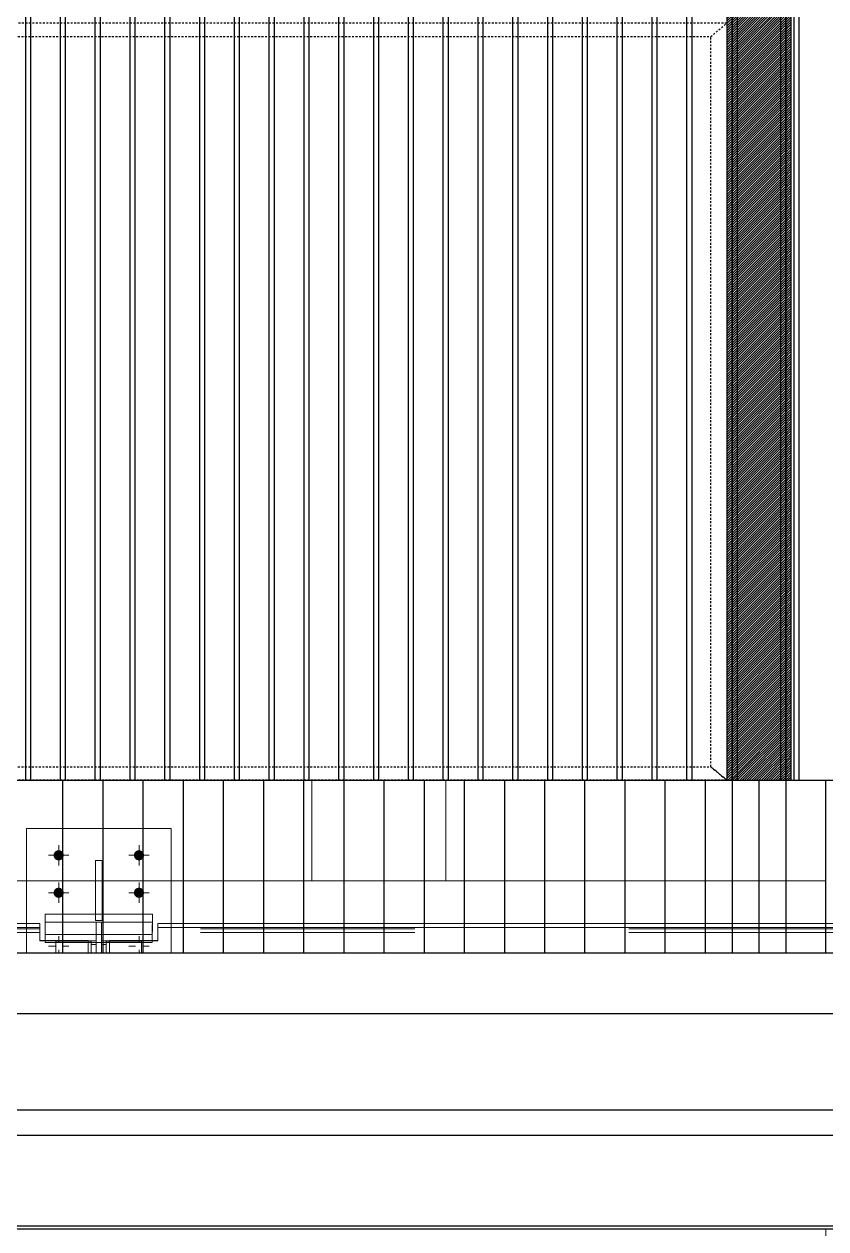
# Model space of a CAD drawing. Header units: millimetres. Extents: x 652937 to 1670132, y 1473552 to 2851037.
# Drawn here: x 826088 to 827586, y 1517620 to 1519870 of the extents above; entities that cross this region are included whole.
import ezdxf
from ezdxf.xclip import XClip

# ---------------------------------------------------------------- set-up
doc = ezdxf.new("R2010")
doc.units = ezdxf.units.MM
doc.header["$XCLIPFRAME"] = 0
for name, pattern in [('TA_GL_005.00000', [13.75, 5, -1.25, 1.25, -1.25, 5]), ('TA_HL_001.00000', [6.5, 3.55, -2.95]), ('XKITLINE00', [0]), ('XKITLINE02', [4, 2, -2])]:
    doc.linetypes.add(name, pattern=pattern)
doc.layers.add('000 - 0_HIDE_OBJ_FRAMING_DEF_SUB', color=1, linetype='Continuous', plot=False)
for name, color, linetype in [('000 - 0_SYM_DWG_GRIDLINE_MAIN_COLOR_251', 251, 'Continuous'), ('010 - ASPG_EXTR_MAIN_COLOR_2', 2, 'Continuous'), ('010 - ASPG_EXTR_WIPEOUT_', 250, 'Continuous'), ('010 - ASPG_FRAMING_MAIN_COLOR_1', 3, 'Continuous'), ('010 - ASPG_FRAMING_SUB_COLOR_2', 1, 'Continuous'), ('010 - ASPG_FRAMING_SUB_COLOR_3', 251, 'Continuous')]:
    doc.layers.add(name, color=color, linetype=linetype)
doc.layers.add('000_AREA_ASPG_AREA_HATCH_', color=7, linetype='Continuous', true_color=0xff8700, plot=False)
doc.layers.add('000_AREA_ASPG_AREA_MAIN_COLOR_1', color=7, linetype='Continuous', true_color=0xff8700, plot=False)
for name, color, linetype, lineweight in [('A-230-M_FLOOR', 2, 'Continuous', 25), ('A-CANOPY', 1, 'Continuous', 25), ('Bolt', 7, 'Continuous', 0), ('Part', 2, 'Continuous', 0)]:
    doc.layers.add(name, color=color, linetype=linetype, lineweight=lineweight)
doc.styles.add('TA', font='', dxfattribs={"height": 4.5})
doc.styles.get('TA').set_extended_font_data('Cordia New')

# ---------------------------------------------------------------- blocks, each defined once
blk = doc.blocks.new('*U6164')
at = {"layer": '000 - 0_SYM_DWG_GRIDLINE_MAIN_COLOR_251', "linetype": 'ByBlock', "ltscale": 5}
blk.add_line((200, 0), (-30071, 0), dxfattribs=at)
at = {"style": 'TA', "flags": 1}
blk.add_attdef('LOCATION', (6, -6), '', height=4.5, rotation=270, dxfattribs=at)
blk = doc.blocks.new('W-1-PP18-ST_ENT3_REV02_20260413-044638_PP18_ENT3_ELE2-DIMS-2')
at = {"color": 6, "linetype": 'TA_GL_005.00000', "rotation": 180}
for p in [(-7244, 107800), (-7244, 107400)]:
    blk.add_blockref('*U6164', p, dxfattribs=at)
blk = doc.blocks.new('GM_Louver Grill Vertical Z1 - Z Profile-V141-ENT 3 ELE-4 Sheet')
at = {"layer": '000 - 0_HIDE_OBJ_FRAMING_DEF_SUB'}
blk.add_line((187463.5, 105550), (187463.5, 114870), dxfattribs=at)
blk = doc.blocks.new('E4')
at = {"layer": '000 - 0_HIDE_OBJ_FRAMING_DEF_SUB'}
for points in [[(-1560166.2, 114870), (-1558666.2, 114870), (-1558666.2, 105550), (-1560166.2, 105550)], [(-1557166.2, 114870), (-1558666.2, 114870), (-1558666.2, 105550), (-1557166.2, 105550)], [(-1560116.2, 114820), (-1558716.2, 114820), (-1558716.2, 105600), (-1560116.2, 105600)], [(-1557216.2, 114820), (-1558616.2, 114820), (-1558616.2, 105600), (-1557216.2, 105600)]]:
    blk.add_lwpolyline(points, close=True, dxfattribs=at)
at = {"layer": '000 - 0_HIDE_OBJ_FRAMING_DEF_SUB', "color": 8}
for p in [(-1747429.7, 0), (-1747354.7, 0), (-1747279.7, 0), (-1747204.7, 0), (-1747129.7, 0), (-1747054.7, 0), (-1746979.7, 0), (-1746904.7, 0), (-1746829.7, 0), (-1746754.7, 0), (-1746679.7, 0), (-1746604.7, 0), (-1746529.7, 0), (-1746454.7, 0), (-1746379.7, 0), (-1746304.7, 0), (-1746229.7, 0), (-1746004.7, 0)]:
    blk.add_blockref('GM_Louver Grill Vertical Z1 - Z Profile-V141-ENT 3 ELE-4 Sheet', p, dxfattribs=at)
blk = doc.blocks.new('W-1-PP18-ST_ENT3_REV02_20260413-214324_PP18_ENT3_SE_ELE4-1')
at = {"layer": 'A-230-M_FLOOR', "color": 4, "lineweight": 9}
blk.add_lwpolyline([(4915, 103500), (4915, 114420), (5165, 114420), (5165, 103500)], dxfattribs=at)
at = {"layer": 'A-230-M_FLOOR', "lineweight": 9}
for points in [[(4915, 107800), (2165, 107800)], [(4915, 106200), (2165, 106200), (2165, 107400), (4915, 107400)]]:
    blk.add_lwpolyline(points, dxfattribs=at)
blk.add_blockref('E4', (1563456.2, 0))
blk = doc.blocks.new('*A40054529')
at = {"layer": 'Part', "linetype": 'XKITLINE02', "lineweight": 0}
for p, q in [((34.12203, -86.420099), (34.12203, -99.520099)), ((34.122114, -86.420099), (34.122114, -99.520099)), ((34.122122, -86.420099), (34.122122, -99.520099)), ((34.35703, -86.420099), (34.35703, -99.520099)), ((34.357114, -86.420099), (34.357114, -99.520099)), ((34.38703, -86.420099), (34.38703, -99.520099)), ((34.387114, -86.420099), (34.387114, -99.520099)), ((34.62203, -99.520099), (34.62203, -86.420099)), ((34.622122, -86.420099), (34.622122, -99.520099)), ((34.122022, -97.720099), (34.122022, -99.520099)), ((34.622022, -97.720099), (34.622022, -99.520099)), ((34.622114, -97.720099), (34.622114, -99.520099)), ((34.622122, -99.520099), (34.122022, -99.520099))]:
    blk.add_line(p, q, dxfattribs=at)
at = {"layer": 'Part', "linetype": 'XKITLINE00', "lineweight": 0}
for p, q in [((34.122022, -94.325099), (34.122022, -97.720099)), ((34.622022, -94.295099), (34.622022, -97.720099)), ((34.622114, -94.295099), (34.622114, -97.720099))]:
    blk.add_line(p, q, dxfattribs=at)
blk = doc.blocks.new('*A41344658')
at = {"layer": 'Part', "linetype": 'XKITLINE02', "lineweight": 0}
for p, q in [((32.572192, -99.720099), (32.572192, -101.220099)), ((52.552733, -99.720099), (32.572192, -99.720099)), ((32.572192, -101.220099), (52.552733, -101.220099))]:
    blk.add_line(p, q, dxfattribs=at)
blk = doc.blocks.new('*A41354659')
at = {"layer": 'Part', "linetype": 'XKITLINE02', "lineweight": 0}
for p, q in [((31.322733, -99.720099), (16.322193, -99.720099)), ((31.322192, -101.220099), (31.322192, -99.720099)), ((16.322193, -101.220099), (31.322733, -101.220099))]:
    blk.add_line(p, q, dxfattribs=at)
blk = doc.blocks.new('*A41444668')
at = {"layer": 'Part', "linetype": 'XKITLINE02', "lineweight": 0}
for p, q in [((32.572733, -99.720099), (31.322192, -99.720099)), ((31.322192, -99.720099), (31.322192, -105.720099)), ((32.572192, -105.720099), (32.572192, -99.720099)), ((31.322192, -105.720099), (32.572733, -105.720099))]:
    blk.add_line(p, q, dxfattribs=at)
blk = doc.blocks.new('*A41574681')
at = {"layer": 'Part', "linetype": 'XKITLINE00', "lineweight": 0}
for p, q in [((37.371892, -99.720099), (-7.628107, -99.720099)), ((-7.628107, -108.470099), (37.371892, -108.470099))]:
    blk.add_line(p, q, dxfattribs=at)
blk = doc.blocks.new('*A41584682')
at = {"layer": 'Part', "linetype": 'XKITLINE00', "lineweight": 0}
for p, q in [((-7.628107, -97.720099), (36.121892, -97.720099)), ((-7.628107, -99.720099), (36.121892, -99.720099))]:
    blk.add_line(p, q, dxfattribs=at)
blk = doc.blocks.new('*A42294753')
at = {"layer": 'Part', "linetype": 'XKITLINE00', "lineweight": 0}
for p, q in [((29.881683, -106.119092), (29.881608, -106.155229)), ((36.281608, -106.155229), (29.881608, -106.155229)), ((29.881608, -106.155229), (29.88161, -106.279648)), ((36.281682, -106.119092), (29.881683, -106.119092)), ((36.281608, -106.155229), (36.281682, -106.119092)), ((36.28161, -106.279648), (36.281608, -106.155229)), ((36.281683, -106.155229), (36.281683, -106.168859)), ((29.831471, -106.276757), (29.881616, -106.276757)), ((29.831471, -106.279648), (29.88161, -106.279648)), ((36.28161, -106.279648), (36.331472, -106.279648)), ((36.281616, -106.276757), (36.331472, -106.276757)), ((29.431622, -106.881257), (29.431622, -106.901739)), ((29.431622, -106.901739), (36.73164, -106.901739)), ((36.73164, -106.881257), (36.73164, -106.901739))]:
    blk.add_line(p, q, dxfattribs=at)
at = {"layer": 'Part', "linetype": 'XKITLINE02', "lineweight": 0}
for p, q in [((29.881615, -106.202106), (29.881684, -106.168859)), ((29.881684, -106.168859), (29.881683, -106.119092)), ((36.281683, -106.168859), (29.881684, -106.168859)), ((36.281683, -106.168859), (36.281615, -106.202106)), ((36.281682, -106.119092), (36.281683, -106.155229)), ((29.43161, -106.279648), (29.431616, -106.276757)), ((29.43161, -106.279648), (29.431622, -106.881257)), ((29.43161, -106.279648), (29.831471, -106.279648)), ((29.431627, -106.849081), (29.431616, -106.276757)), ((29.431616, -106.276757), (29.831471, -106.276757)), ((29.88161, -106.279648), (29.881616, -106.276757)), ((36.281615, -106.202106), (29.881615, -106.202106)), ((29.881616, -106.276757), (29.881615, -106.202106)), ((36.28161, -106.279648), (36.281616, -106.276757)), ((36.281615, -106.202106), (36.281616, -106.276757)), ((36.331472, -106.276757), (36.731634, -106.276757)), ((36.331472, -106.279648), (36.731628, -106.279648)), ((36.731634, -106.276757), (36.731628, -106.279648)), ((36.731628, -106.279648), (36.73164, -106.881257)), ((36.731645, -106.849081), (36.731634, -106.276757)), ((29.431697, -106.865601), (29.431622, -106.901739)), ((29.431627, -106.849081), (29.431696, -106.815834)), ((29.431627, -106.849081), (36.731645, -106.849081)), ((29.431696, -106.815834), (29.431697, -106.865601)), ((29.431696, -106.815834), (36.731714, -106.815834)), ((29.431697, -106.865601), (36.731715, -106.865601)), ((36.73164, -106.901739), (36.731715, -106.865601)), ((36.731714, -106.815834), (36.731645, -106.849081)), ((36.731715, -106.865601), (36.731714, -106.815834))]:
    blk.add_line(p, q, dxfattribs=at)
blk = doc.blocks.new('*A42304754')
at = {"layer": 'Part', "linetype": 'XKITLINE00', "lineweight": 0}
for p, q in [((28.831471, -107.570088), (28.831471, -107.520088)), ((29.831864, -107.520088), (28.831471, -107.520088)), ((29.831864, -107.520088), (29.831471, -107.520088)), ((29.831471, -107.520088), (29.831471, -107.570088)), ((29.831864, -107.570088), (29.831864, -107.520088)), ((29.831864, -107.570088), (28.831471, -107.570088)), ((29.831471, -107.570088), (29.831864, -107.570088))]:
    blk.add_line(p, q, dxfattribs=at)
at = {"layer": 'Part', "linetype": 'XKITLINE02', "lineweight": 0}
for q in [(28.831864, -107.520088), (28.831471, -107.570088)]:
    blk.add_line((28.831864, -107.570088), q, dxfattribs=at)
blk = doc.blocks.new('*A42314755')
at = {"layer": 'Part', "linetype": 'XKITLINE02', "lineweight": 0}
for p, q in [((29.306864, -106.106494), (29.306471, -106.296688)), ((29.306864, -106.106494), (29.306864, -107.520088)), ((29.356864, -106.106494), (29.306864, -106.106494)), ((29.356864, -106.106494), (29.356471, -106.296687)), ((29.356864, -106.106494), (29.356864, -106.913058)), ((29.356471, -107.520088), (29.356864, -107.520088)), ((29.356471, -107.520088), (29.356864, -107.520088))]:
    blk.add_line(p, q, dxfattribs=at)
at = {"layer": 'Part', "linetype": 'XKITLINE00', "lineweight": 0}
for p, q in [((29.306471, -106.296688), (29.356471, -106.296687)), ((29.306471, -107.520088), (29.306471, -106.296688)), ((29.356471, -106.296687), (29.356471, -107.520088)), ((29.356864, -106.913058), (29.356864, -107.520088)), ((29.356471, -107.520088), (29.306471, -107.520088))]:
    blk.add_line(p, q, dxfattribs=at)
blk = doc.blocks.new('*A42324756')
at = {"layer": 'Part', "linetype": 'XKITLINE00', "lineweight": 0}
for p, q in [((28.831864, -106.031138), (28.831471, -106.221408)), ((28.831864, -106.031138), (29.301742, -106.031138)), ((29.361742, -106.031138), (29.831864, -106.031138)), ((29.831864, -106.031138), (29.831471, -106.221388)), ((29.831864, -106.031138), (29.831864, -106.106491)), ((29.831864, -106.106491), (29.831471, -106.296742)), ((28.831471, -106.221408), (29.831471, -106.221388)), ((28.831471, -106.296761), (28.831471, -106.221408)), ((29.831471, -106.296742), (28.831471, -106.296761)), ((29.831471, -106.221388), (29.831471, -106.296742))]:
    blk.add_line(p, q, dxfattribs=at)
at = {"layer": 'Part', "linetype": 'XKITLINE02', "lineweight": 0}
for p, q in [((28.831864, -106.106491), (28.831864, -106.031138)), ((29.301742, -106.031138), (29.361742, -106.031138)), ((28.831864, -106.106491), (28.831471, -106.296761)), ((29.831864, -106.106491), (28.831864, -106.106491))]:
    blk.add_line(p, q, dxfattribs=at)
blk = doc.blocks.new('*A42364760')
at = {"layer": 'Part', "linetype": 'XKITLINE00', "lineweight": 0}
for p, q in [((28.656884, -105.231116), (28.656909, -105.231116)), ((30.006884, -105.231116), (28.656884, -105.231116)), ((28.656884, -105.231116), (28.656884, -106.119092)), ((30.006909, -105.231116), (30.006884, -105.231116)), ((30.006884, -105.231116), (30.006884, -106.119092)), ((28.656884, -106.901739), (28.656884, -107.831116)), ((30.006884, -106.901739), (30.006884, -107.831116)), ((28.656909, -107.831116), (28.656884, -107.831116)), ((28.656884, -107.831116), (30.006884, -107.831116)), ((30.006909, -107.831116), (30.006884, -107.831116))]:
    blk.add_line(p, q, dxfattribs=at)
at = {"layer": 'Part', "linetype": 'XKITLINE02', "lineweight": 0}
for p, q in [((28.656909, -105.231116), (28.656909, -107.831116)), ((30.006909, -105.231116), (30.006909, -107.831116)), ((28.656884, -106.119092), (28.656884, -106.901739)), ((30.006884, -106.119092), (30.006884, -106.901739))]:
    blk.add_line(p, q, dxfattribs=at)
blk = doc.blocks.new('*A42374761')
at = {"layer": 'Part', "linetype": 'XKITLINE00', "lineweight": 0}
for p, q in [((29.30174, -106.091322), (29.301763, -105.531141)), ((29.301763, -105.531141), (29.361763, -105.531141)), ((29.361763, -105.531141), (29.36174, -106.091322)), ((29.361864, -105.531141), (29.361763, -105.531141)), ((29.361763, -105.531141), (29.361864, -105.531141)), ((29.361864, -106.031141), (29.361864, -105.531141)), ((29.36174, -106.091322), (29.361864, -106.031141)), ((29.36174, -106.091322), (29.30174, -106.091322))]:
    blk.add_line(p, q, dxfattribs=at)
at = {"layer": 'Part', "linetype": 'XKITLINE02', "lineweight": 0}
for p, q in [((29.301864, -106.031141), (29.301864, -105.531141)), ((29.301864, -106.031141), (29.30174, -106.091322)), ((29.361864, -106.031141), (29.301864, -106.031141))]:
    blk.add_line(p, q, dxfattribs=at)
blk = doc.blocks.new('*A42384762')
at = {"layer": 'Part', "linetype": 'XKITLINE02', "lineweight": 0}
for p, q in [((28.657103, -105.231116), (30.007109, -105.231116)), ((28.657103, -106.581116), (28.657103, -105.231116)), ((28.657109, -106.581116), (28.657109, -105.231116)), ((30.007103, -106.581116), (30.007103, -105.231116)), ((30.007109, -105.231116), (30.007109, -106.581116)), ((30.007109, -106.581116), (28.657103, -106.581116))]:
    blk.add_line(p, q, dxfattribs=at)
blk = doc.blocks.new('*A42394763')
at = {"layer": 'Part', "linetype": 'XKITLINE02', "lineweight": 0}
for p, q in [((28.93161, -106.279713), (28.931601, -106.284049)), ((28.931601, -106.284049), (29.261601, -106.284049)), ((28.931601, -106.284049), (28.931602, -106.296759)), ((29.30661, -106.279713), (28.93161, -106.279713)), ((28.93161, -106.279713), (28.931622, -106.87692)), ((29.261601, -106.284049), (29.261575, -106.296753)), ((29.261613, -106.881257), (29.261601, -106.284049)), ((29.306536, -106.31585), (29.30661, -106.279713)), ((29.30661, -106.279713), (29.306622, -106.87692)), ((29.306471, -106.31585), (29.306536, -106.31585)), ((29.306547, -106.913058), (29.306536, -106.31585)), ((28.931613, -106.881257), (28.931622, -106.87692)), ((28.931622, -106.87692), (29.306622, -106.87692)), ((29.261546, -106.881257), (29.261613, -106.881257)), ((29.261547, -106.913058), (29.261613, -106.881257)), ((29.306471, -106.913058), (29.306547, -106.913058)), ((29.306547, -106.913058), (29.306622, -106.87692))]:
    blk.add_line(p, q, dxfattribs=at)
at = {"layer": 'Part', "linetype": 'XKITLINE00', "lineweight": 0}
for p, q in [((28.931602, -106.296759), (28.931613, -106.881257)), ((29.261575, -106.296753), (29.261536, -106.31585)), ((29.261536, -106.31585), (29.306471, -106.31585)), ((29.261536, -106.31585), (29.261547, -106.913058)), ((28.931613, -106.881257), (29.261546, -106.881257)), ((29.261547, -106.913058), (29.306471, -106.913058))]:
    blk.add_line(p, q, dxfattribs=at)
blk = doc.blocks.new('*A42404764')
at = {"layer": 'Part', "linetype": 'XKITLINE00', "lineweight": 0}
for p, q in [((29.356581, -106.296751), (29.356542, -106.31585)), ((29.401581, -106.29675), (29.401542, -106.31585)), ((29.731608, -106.296744), (29.731619, -106.881257)), ((29.356554, -106.913058), (29.356542, -106.31585)), ((29.356542, -106.31585), (29.401542, -106.31585)), ((29.401554, -106.913058), (29.401542, -106.31585)), ((29.401608, -106.31585), (29.401619, -106.881257)), ((29.401554, -106.913058), (29.356554, -106.913058)), ((29.731619, -106.881257), (29.401619, -106.881257))]:
    blk.add_line(p, q, dxfattribs=at)
at = {"layer": 'Part', "linetype": 'XKITLINE02', "lineweight": 0}
for p, q in [((29.356617, -106.279713), (29.356581, -106.296751)), ((29.356628, -106.87692), (29.356617, -106.279713)), ((29.731617, -106.279713), (29.356617, -106.279713)), ((29.401608, -106.284049), (29.401581, -106.29675)), ((29.401608, -106.284049), (29.401608, -106.31585)), ((29.401608, -106.284049), (29.731608, -106.284049)), ((29.731608, -106.284049), (29.731617, -106.279713)), ((29.731608, -106.284049), (29.731608, -106.296744)), ((29.731628, -106.87692), (29.731617, -106.279713)), ((29.356554, -106.913058), (29.356628, -106.87692)), ((29.356628, -106.87692), (29.731628, -106.87692)), ((29.401619, -106.881257), (29.401554, -106.913058)), ((29.731628, -106.87692), (29.731619, -106.881257))]:
    blk.add_line(p, q, dxfattribs=at)
blk = doc.blocks.new('*A42414765')
at = {"layer": 'Bolt'}
for points in [[(29.003, -105.49), (29.001, -105.499), (28.996, -105.508), (28.99, -105.515), (28.983, -105.521), (28.975, -105.525), (28.966, -105.528), (28.957, -105.529), (28.948, -105.528), (28.939, -105.525), (28.93, -105.521), (28.923, -105.515), (28.917, -105.508), (28.913, -105.499), (28.91, -105.49), (28.909, -105.481), (28.91, -105.472), (28.913, -105.463), (28.917, -105.455), (28.923, -105.448), (28.93, -105.442), (28.939, -105.437), (28.948, -105.435), (28.957, -105.434), (28.966, -105.435), (28.975, -105.437), (28.983, -105.442), (28.99, -105.448), (28.996, -105.455), (29.001, -105.463), (29.003, -105.472), (29.004, -105.481)], [(29.753, -105.49), (29.751, -105.499), (29.746, -105.508), (29.74, -105.515), (29.733, -105.521), (29.725, -105.525), (29.716, -105.528), (29.707, -105.529), (29.698, -105.528), (29.689, -105.525), (29.68, -105.521), (29.673, -105.515), (29.667, -105.508), (29.663, -105.499), (29.66, -105.49), (29.659, -105.481), (29.66, -105.472), (29.663, -105.463), (29.667, -105.455), (29.673, -105.448), (29.68, -105.442), (29.689, -105.437), (29.698, -105.435), (29.707, -105.434), (29.716, -105.435), (29.725, -105.437), (29.733, -105.442), (29.74, -105.448), (29.746, -105.455), (29.751, -105.463), (29.753, -105.472), (29.754, -105.481)], [(29.003, -105.84), (29.001, -105.849), (28.996, -105.858), (28.99, -105.865), (28.983, -105.871), (28.975, -105.875), (28.966, -105.878), (28.957, -105.879), (28.948, -105.878), (28.939, -105.875), (28.93, -105.871), (28.923, -105.865), (28.917, -105.858), (28.913, -105.849), (28.91, -105.84), (28.909, -105.831), (28.91, -105.822), (28.913, -105.813), (28.917, -105.805), (28.923, -105.798), (28.93, -105.792), (28.939, -105.787), (28.948, -105.785), (28.957, -105.784), (28.966, -105.785), (28.975, -105.787), (28.983, -105.792), (28.99, -105.798), (28.996, -105.805), (29.001, -105.813), (29.003, -105.822), (29.004, -105.831)], [(29.753, -105.84), (29.751, -105.849), (29.746, -105.858), (29.74, -105.865), (29.733, -105.871), (29.725, -105.875), (29.716, -105.878), (29.707, -105.879), (29.698, -105.878), (29.689, -105.875), (29.68, -105.871), (29.673, -105.865), (29.667, -105.858), (29.663, -105.849), (29.66, -105.84), (29.659, -105.831), (29.66, -105.822), (29.663, -105.813), (29.667, -105.805), (29.673, -105.798), (29.68, -105.792), (29.689, -105.787), (29.698, -105.785), (29.707, -105.784), (29.716, -105.785), (29.725, -105.787), (29.733, -105.792), (29.74, -105.798), (29.746, -105.805), (29.751, -105.813), (29.753, -105.822), (29.754, -105.831)]]:
    blk.add_hatch(color=256, dxfattribs=at).paths.add_polyline_path(points, flags=17)
at = {"layer": 'Bolt', "linetype": 'XKITLINE00', "lineweight": 0}
for p, q in [((28.957, -105.576), (28.957, -105.386)), ((29.707, -105.576), (29.707, -105.386)), ((28.862, -105.481), (29.052, -105.481)), ((29.612, -105.481), (29.802, -105.481)), ((28.957, -105.926), (28.957, -105.736)), ((29.707, -105.926), (29.707, -105.736)), ((28.862, -105.831), (29.052, -105.831)), ((29.612, -105.831), (29.802, -105.831)), ((28.957, -106.236), (28.957, -106.299)), ((29.707, -106.236), (29.707, -106.299)), ((28.862, -106.331), (28.925, -106.331)), ((28.957, -106.426), (28.957, -106.363)), ((29.052, -106.331), (28.989, -106.331)), ((29.612, -106.331), (29.675, -106.331)), ((29.707, -106.426), (29.707, -106.363)), ((29.802, -106.331), (29.739, -106.331))]:
    blk.add_line(p, q, dxfattribs=at)
blk = doc.blocks.new('*A42424766')
at = {"layer": 'Bolt'}
for points in [[(29.089, -106.422), (29.096, -106.424), (29.103, -106.427), (29.108, -106.432), (29.113, -106.438), (29.116, -106.444), (29.118, -106.451), (29.119, -106.458), (29.118, -106.466), (29.116, -106.473), (29.113, -106.479), (29.108, -106.485), (29.102, -106.489), (29.096, -106.493), (29.089, -106.495), (29.082, -106.496), (29.074, -106.495), (29.067, -106.493), (29.061, -106.489), (29.055, -106.485), (29.05, -106.479), (29.047, -106.472), (29.045, -106.465), (29.044, -106.458), (29.045, -106.451), (29.047, -106.444), (29.05, -106.437), (29.055, -106.432), (29.061, -106.427), (29.067, -106.424), (29.074, -106.422), (29.082, -106.421)], [(29.089, -106.67), (29.096, -106.673), (29.103, -106.676), (29.108, -106.681), (29.113, -106.686), (29.116, -106.693), (29.118, -106.7), (29.119, -106.707), (29.118, -106.714), (29.116, -106.721), (29.113, -106.728), (29.108, -106.734), (29.102, -106.738), (29.096, -106.742), (29.089, -106.744), (29.082, -106.744), (29.074, -106.744), (29.067, -106.742), (29.061, -106.738), (29.055, -106.733), (29.05, -106.728), (29.047, -106.721), (29.045, -106.714), (29.044, -106.707), (29.045, -106.7), (29.047, -106.693), (29.05, -106.686), (29.055, -106.681), (29.061, -106.676), (29.067, -106.673), (29.074, -106.67), (29.082, -106.67)]]:
    blk.add_hatch(color=256, dxfattribs=at).paths.add_polyline_path(points, flags=17)
at = {"layer": 'Bolt', "linetype": 'XKITLINE00', "lineweight": 0}
for p, q in [((29.082, -106.462), (29.082, -106.439)), ((29.082, -106.711), (29.082, -106.688))]:
    blk.add_line(p, q, dxfattribs=at)
blk = doc.blocks.new('*A42434767')
at = {"layer": 'Bolt'}
for points in [[(29.589, -106.422), (29.596, -106.424), (29.603, -106.427), (29.608, -106.432), (29.613, -106.438), (29.616, -106.444), (29.618, -106.451), (29.619, -106.458), (29.618, -106.466), (29.616, -106.473), (29.613, -106.479), (29.608, -106.485), (29.602, -106.489), (29.596, -106.493), (29.589, -106.495), (29.582, -106.496), (29.574, -106.495), (29.567, -106.493), (29.561, -106.489), (29.555, -106.485), (29.55, -106.479), (29.547, -106.472), (29.545, -106.465), (29.544, -106.458), (29.545, -106.451), (29.547, -106.444), (29.55, -106.437), (29.555, -106.432), (29.561, -106.427), (29.567, -106.424), (29.574, -106.422), (29.582, -106.421)], [(29.589, -106.67), (29.596, -106.673), (29.603, -106.676), (29.608, -106.681), (29.613, -106.686), (29.616, -106.693), (29.618, -106.7), (29.619, -106.707), (29.618, -106.714), (29.616, -106.721), (29.613, -106.728), (29.608, -106.734), (29.602, -106.738), (29.596, -106.742), (29.589, -106.744), (29.582, -106.744), (29.574, -106.744), (29.567, -106.742), (29.561, -106.738), (29.555, -106.733), (29.55, -106.728), (29.547, -106.721), (29.545, -106.714), (29.544, -106.707), (29.545, -106.7), (29.547, -106.693), (29.55, -106.686), (29.555, -106.681), (29.561, -106.676), (29.567, -106.673), (29.574, -106.67), (29.582, -106.67)]]:
    blk.add_hatch(color=256, dxfattribs=at).paths.add_polyline_path(points, flags=17)
at = {"layer": 'Bolt', "linetype": 'XKITLINE00', "lineweight": 0}
for p, q in [((29.582, -106.462), (29.582, -106.439)), ((29.582, -106.711), (29.582, -106.688))]:
    blk.add_line(p, q, dxfattribs=at)
blk = doc.blocks.new('*A42554779')
at = {"layer": 'Part', "linetype": 'XKITLINE00', "lineweight": 0}
for p, q in [((22.381683, -106.119092), (22.381608, -106.155229)), ((28.781608, -106.155229), (22.381608, -106.155229)), ((22.381608, -106.155229), (22.38161, -106.279648)), ((28.781683, -106.119092), (22.381683, -106.119092)), ((28.781608, -106.155229), (28.781683, -106.119092)), ((28.78161, -106.279648), (28.781608, -106.155229)), ((28.781683, -106.155229), (28.781684, -106.168859)), ((22.331471, -106.276757), (22.381616, -106.276757)), ((22.331471, -106.279648), (22.38161, -106.279648)), ((28.78161, -106.279648), (28.831471, -106.279648)), ((28.781616, -106.276757), (28.831471, -106.276757)), ((21.931622, -106.881257), (21.931622, -106.901739)), ((21.931622, -106.901739), (29.231641, -106.901739)), ((29.23164, -106.881257), (29.231641, -106.901739))]:
    blk.add_line(p, q, dxfattribs=at)
at = {"layer": 'Part', "linetype": 'XKITLINE02', "lineweight": 0}
for p, q in [((22.381615, -106.202106), (22.381684, -106.168859)), ((22.381684, -106.168859), (22.381683, -106.119092)), ((28.781684, -106.168859), (22.381684, -106.168859)), ((28.781684, -106.168859), (28.781615, -106.202106)), ((28.781683, -106.119092), (28.781683, -106.155229)), ((21.93161, -106.279648), (21.931616, -106.276757)), ((21.93161, -106.279648), (21.931622, -106.881257)), ((21.93161, -106.279648), (22.331471, -106.279648)), ((21.931628, -106.849081), (21.931616, -106.276757)), ((21.931616, -106.276757), (22.331471, -106.276757)), ((22.38161, -106.279648), (22.381616, -106.276757)), ((28.781615, -106.202106), (22.381615, -106.202106)), ((22.381616, -106.276757), (22.381615, -106.202106)), ((28.78161, -106.279648), (28.781616, -106.276757)), ((28.781615, -106.202106), (28.781616, -106.276757)), ((28.831471, -106.276757), (29.231634, -106.276757)), ((28.831471, -106.279648), (29.231628, -106.279648)), ((29.231634, -106.276757), (29.231628, -106.279648)), ((29.231628, -106.279648), (29.23164, -106.881257)), ((29.231646, -106.849081), (29.231634, -106.276757)), ((21.931697, -106.865601), (21.931622, -106.901739)), ((21.931628, -106.849081), (21.931696, -106.815834)), ((21.931628, -106.849081), (29.231646, -106.849081)), ((21.931696, -106.815834), (21.931697, -106.865601)), ((21.931696, -106.815834), (29.231714, -106.815834)), ((21.931697, -106.865601), (29.231715, -106.865601)), ((29.231641, -106.901739), (29.231715, -106.865601)), ((29.231714, -106.815834), (29.231646, -106.849081)), ((29.231715, -106.865601), (29.231714, -106.815834))]:
    blk.add_line(p, q, dxfattribs=at)
blk = doc.blocks.new('*A42644788')
at = {"layer": 'Part', "linetype": 'XKITLINE02', "lineweight": 0}
for p, q in [((34.922127, -99.570099), (33.822017, -99.570099)), ((33.822017, -99.570099), (33.822017, -99.620099)), ((33.822017, -99.620099), (34.922127, -99.620099)), ((33.822127, -99.570099), (33.822127, -99.620099)), ((34.922017, -99.620099), (34.922017, -99.570099)), ((34.922127, -99.620099), (34.922127, -99.570099))]:
    blk.add_line(p, q, dxfattribs=at)
blk = doc.blocks.new('*A42654789')
at = {"layer": 'Part', "linetype": 'XKITLINE02', "lineweight": 0}
for p, q in [((33.721997, -99.720099), (33.822017, -99.620099)), ((33.822127, -99.620099), (33.722147, -99.720099)), ((33.822017, -99.620099), (33.822127, -99.620099)), ((33.822017, -99.620099), (34.922127, -99.620099)), ((35.021997, -99.720099), (34.922017, -99.620099)), ((34.922127, -99.620099), (35.022147, -99.720099)), ((35.022147, -99.720099), (33.721997, -99.720099)), ((35.022147, -99.720099), (35.021997, -99.720099))]:
    blk.add_line(p, q, dxfattribs=at)
blk = doc.blocks.new('*A42664790')
at = {"layer": 'Part', "linetype": 'XKITLINE02', "lineweight": 0}
for p, q in [((34.357102, -99.270099), (34.332042, -99.270099)), ((34.332042, -99.270099), (34.332042, -99.545099)), ((34.332102, -99.545099), (34.332102, -99.270099)), ((34.357042, -99.570099), (34.357042, -99.270099)), ((34.357102, -99.570099), (34.357102, -99.270099)), ((34.332102, -99.545099), (34.057042, -99.545099)), ((34.057042, -99.545099), (34.057042, -99.570099)), ((34.057102, -99.545099), (34.057102, -99.570099)), ((34.057042, -99.570099), (34.357102, -99.570099))]:
    blk.add_line(p, q, dxfattribs=at)
blk = doc.blocks.new('*A42674791')
at = {"layer": 'Bolt', "linetype": 'XKITLINE02', "lineweight": 0}
for p, q in [((34.426672, -99.395099), (34.212072, -99.395099)), ((34.357053, -99.430099), (34.332053, -99.430099)), ((34.357092, -99.360099), (34.332092, -99.360099)), ((34.387065, -99.430099), (34.357065, -99.430099)), ((34.387079, -99.360099), (34.357079, -99.360099))]:
    blk.add_line(p, q, dxfattribs=at)
blk = doc.blocks.new('*A42684792')
at = {"layer": 'Bolt', "linetype": 'XKITLINE02', "lineweight": 0}
for p, q in [((33.93705, -99.620099), (33.93705, -99.570099)), ((33.972072, -99.620099), (33.972072, -99.570099)), ((34.007094, -99.620099), (34.007094, -99.570099)), ((34.73705, -99.620099), (34.73705, -99.570099)), ((34.772072, -99.620099), (34.772072, -99.570099)), ((34.807094, -99.620099), (34.807094, -99.570099))]:
    blk.add_line(p, q, dxfattribs=at)
blk = doc.blocks.new('W-1-PP18-ST_ENT3_REV02_20260413-214457_PP18_ENT3_SE_ELE4-2')
at = {"lineweight": 0, "xscale": 200, "yscale": 200, "zscale": 200}
for name in ['*A40054529', '*A41584682', '*A42664790', '*A42674791', '*A42654789', '*A42644788', '*A42684792', '*A41574681', '*A41354659', '*A41444668', '*A41344658', '*A42364760', '*A42384762', '*A42414765', '*A42374761', '*A42324756', '*A42554779', '*A42314755', '*A42294753', '*A42394763', '*A42404764', '*A42424766', '*A42434767', '*A42304754']:
    blk.add_blockref(name, (-2309.3778, 127344.0198), dxfattribs=at)
blk = doc.blocks.new('*U6719')
blk.add_wipeout([(50, 0), (1664, 0), (1664, 8482), (50, 8482)]).dxf.layer = '010 - ASPG_EXTR_WIPEOUT_'
at = {"layer": '010 - ASPG_EXTR_MAIN_COLOR_2'}
blk.add_lwpolyline([(64.8, 0), (75, 0), (75, 8482), (64.8, 8482)], close=True, dxfattribs=at)
at = {"layer": '010 - ASPG_FRAMING_SUB_COLOR_2'}
blk.add_lwpolyline([(50, 0), (1664, 0), (1664, 8482), (50, 8482)], close=True, dxfattribs=at)
blk.add_wipeout([(-50, 0), (50, 0), (50, 8482), (-50, 8482)]).dxf.layer = '010 - ASPG_EXTR_WIPEOUT_'
at = {"layer": '010 - ASPG_FRAMING_MAIN_COLOR_1'}
for points in [[(-50, 0), (-40, 0), (-40, 8482), (-50, 8482)], [(40, 0), (50, 0), (50, 8482), (40, 8482)]]:
    blk.add_lwpolyline(points, close=True, dxfattribs=at)
at = {"layer": '010 - ASPG_FRAMING_SUB_COLOR_2'}
blk.add_lwpolyline([(-50, 0), (50, 0), (50, 8482), (-50, 8482)], close=True, dxfattribs=at)
blk = doc.blocks.new('*U6720')
blk.add_wipeout([(50, 0), (1450, 0), (1450, 8482), (50, 8482)]).dxf.layer = '010 - ASPG_EXTR_WIPEOUT_'
at = {"layer": '010 - ASPG_EXTR_MAIN_COLOR_2'}
for points in [[(129.8, 0), (140, 0), (140, 8482), (129.8, 8482)], [(194.8, 0), (205, 0), (205, 8482), (194.8, 8482)], [(259.8, 0), (270, 0), (270, 8482), (259.8, 8482)], [(324.8, 0), (335, 0), (335, 8482), (324.8, 8482)], [(389.8, 0), (400, 0), (400, 8482), (389.8, 8482)], [(454.8, 0), (465, 0), (465, 8482), (454.8, 8482)], [(519.8, 0), (530, 0), (530, 8482), (519.8, 8482)], [(584.8, 0), (595, 0), (595, 8482), (584.8, 8482)], [(649.8, 0), (660, 0), (660, 8482), (649.8, 8482)], [(714.8, 0), (725, 0), (725, 8482), (714.8, 8482)], [(779.8, 0), (790, 0), (790, 8482), (779.8, 8482)], [(844.8, 0), (855, 0), (855, 8482), (844.8, 8482)], [(909.8, 0), (920, 0), (920, 8482), (909.8, 8482)], [(974.8, 0), (985, 0), (985, 8482), (974.8, 8482)], [(1039.8, 0), (1050, 0), (1050, 8482), (1039.8, 8482)], [(1104.8, 0), (1115, 0), (1115, 8482), (1104.8, 8482)], [(1169.8, 0), (1180, 0), (1180, 8482), (1169.8, 8482)], [(1234.8, 0), (1245, 0), (1245, 8482), (1234.8, 8482)], [(1299.8, 0), (1310, 0), (1310, 8482), (1299.8, 8482)], [(1364.8, 0), (1375, 0), (1375, 8482), (1364.8, 8482)]]:
    blk.add_lwpolyline(points, close=True, dxfattribs=at)
at = {"layer": '010 - ASPG_FRAMING_SUB_COLOR_2'}
blk.add_lwpolyline([(50, 0), (1450, 0), (1450, 8482), (50, 8482)], close=True, dxfattribs=at)
blk.add_wipeout([(1450, 0), (1550, 0), (1550, 8482), (1450, 8482)]).dxf.layer = '010 - ASPG_EXTR_WIPEOUT_'
at = {"layer": '010 - ASPG_FRAMING_MAIN_COLOR_1'}
for points in [[(1450, 0), (1460, 0), (1460, 8482), (1450, 8482)], [(1540, 0), (1550, 0), (1550, 8482), (1540, 8482)]]:
    blk.add_lwpolyline(points, close=True, dxfattribs=at)
at = {"layer": '010 - ASPG_FRAMING_SUB_COLOR_2'}
blk.add_lwpolyline([(1450, 0), (1550, 0), (1550, 8482), (1450, 8482)], close=True, dxfattribs=at)
blk = doc.blocks.new('*U7581')
blk.add_wipeout([(-17403.4, 175), (-17153.4, 175), (-17153.4, 6), (-17203.4, 6), (-17203.4, 0), (0, 0), (0, 515), (-16553.4, 515), (-16553.4, 402.5), (-16980.9, 402.5), (-16980.9, 222.3), (-17403.4, 222.3)]).dxf.layer = 'A-CANOPY'
at = {"layer": 'A-CANOPY'}
for p, q in [((-16553.4, 402.5), (0, 402.5)), ((-16980.9, 222.3), (0, 222.3)), ((-17169.8, 175), (0, 175)), ((-17153.4, 6), (0, 6))]:
    blk.add_line(p, q, dxfattribs=at)
blk.add_lwpolyline([(-17403.4, 175), (-17153.4, 175), (-17153.4, 6), (-17203.4, 6), (-17203.4, 0), (0, 0), (0, 515), (-16553.4, 515), (-16553.4, 402.5), (-16980.9, 402.5), (-16980.9, 222.3), (-17403.4, 222.3), (-17403.4, 175)], close=True, dxfattribs=at)
blk = doc.blocks.new('C-1-PP18-AR-2341-02-C_20260414-001432_PP18_ENT3_EX_ELE4')
at = {"color": 6}
blk.add_blockref('*U7581', (9563.7, 105550), dxfattribs=at)
blk = doc.blocks.new('*U8802')
at = {"layer": '010 - ASPG_FRAMING_SUB_COLOR_3', "linetype": 'ByBlock'}
for points in [[(0, 0), (0, 1380), (25, 1350), (25, 30), (0, 0)], [(1413.7, 1380), (0, 1380), (25, 1350), (1388.7, 1350)], [(1413.7, 0), (1413.7, 1380), (1388.7, 1350), (1388.7, 30), (1413.7, 0)], [(25, 30), (1388.7, 30), (1413.7, 0), (0, 0), (25, 30)]]:
    blk.add_lwpolyline(points, close=True, dxfattribs=at)
blk = doc.blocks.new('*U8821')
at = {"layer": '000_AREA_ASPG_AREA_HATCH_', "transparency": 33554539}
h = blk.add_hatch(dxfattribs=at)
h.set_pattern_fill('ANSI31', color=256)
h.set_pattern_definition([(45, (-24.4354, 8456.1105), (-2.245064, 2.245064), [])])
h.paths.add_polyline_path([(-60, 0), (60, 0), (60, 8482), (-60, 8482)])
at = {"layer": '000_AREA_ASPG_AREA_MAIN_COLOR_1'}
blk.add_lwpolyline([(-60, 0), (60, 0), (60, 8482), (-60, 8482)], close=True, dxfattribs=at)

msp = doc.modelspace()

# ---------------------------------------------------------------- block references
at = {"color": 6}
msp.add_blockref('W-1-PP18-ST_ENT3_REV02_20260413-044638_PP18_ENT3_ELE2-DIMS-2', (822670.5264, 1412070.4203), dxfattribs=at)

# ---------------------------------------------------------------- next in the draw order: block references
ref = msp.add_blockref('W-1-PP18-ST_ENT3_REV02_20260413-214324_PP18_ENT3_SE_ELE4-1', (822670.5264, 1412070.4203), dxfattribs=at)
XClip(ref).set_block_clipping_path([(-8921.6742467015, 100922), (26429.9241350386, 117178.2602934372)])

# ---------------------------------------------------------------- next in the draw order: block references
ref = msp.add_blockref('W-1-PP18-ST_ENT3_REV02_20260413-214457_PP18_ENT3_SE_ELE4-2', (822670.5264, 1412070.4203), dxfattribs=at)
XClip(ref).set_block_clipping_path([(-8921.6742467015, 100922), (26429.9241350386, 117178.2602934372)])

# ---------------------------------------------------------------- next in the draw order: block references
for name, p in [('*U6719', (827460.5264, 1518458.4203)), ('C-1-PP18-AR-2341-02-C_20260414-001432_PP18_ENT3_EX_ELE4', (822670.5264, 1412070.4203))]:
    msp.add_blockref(name, p)

# ---------------------------------------------------------------- next in the draw order: block references
msp.add_blockref('*U6720', (825960.5264, 1518458.4203))

# ---------------------------------------------------------------- next in the draw order: block references
msp.add_blockref('*U8821', (827460.5264, 1518458.4203))
at = {"linetype": 'TA_HL_001.00000', "rotation": 90}
msp.add_blockref('*U8802', (827400.5264, 1518458.4203), dxfattribs=at)

doc.saveas('drawing.dxf')
